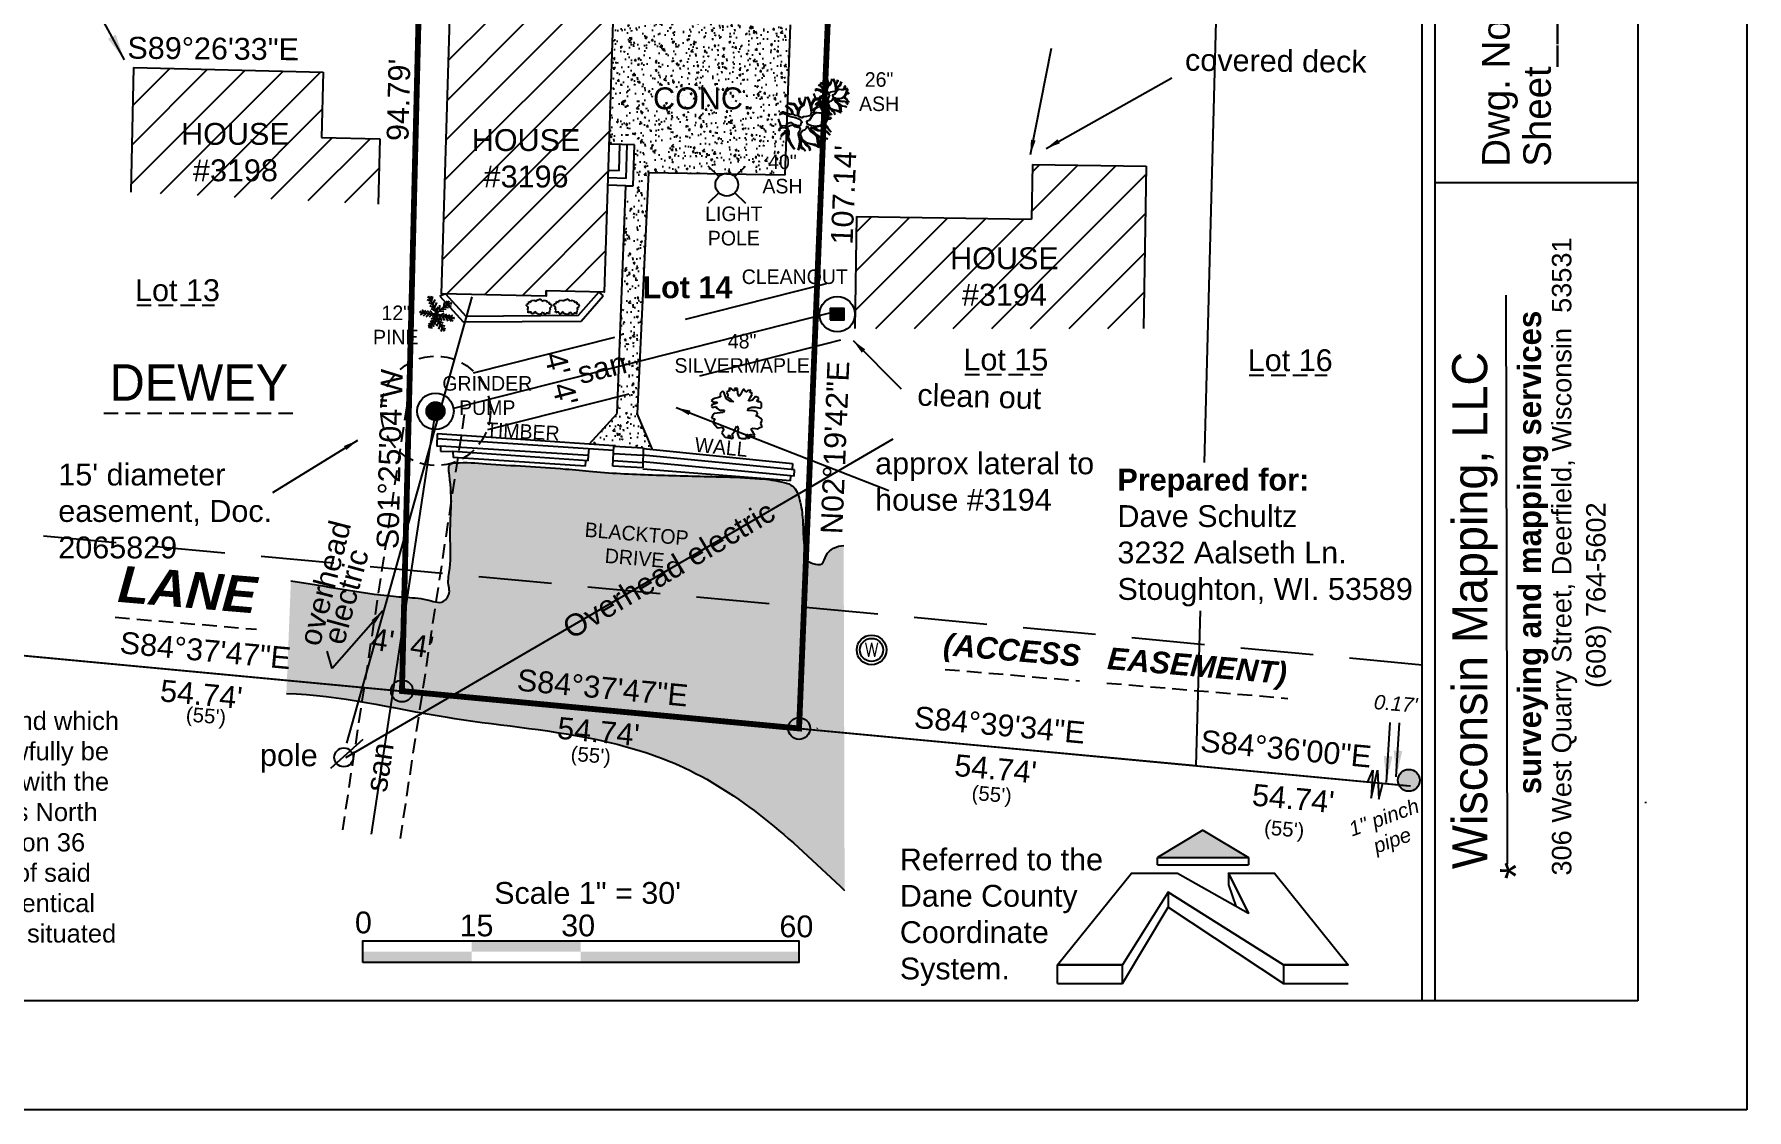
# Model space of a CAD drawing. Header units: feet. Extents: x 855931 to 856750, y 436847 to 437128.
# Drawn here: x 856515 to 856750, y 436846.6 to 436994.2 of the extents above; entities that cross this region are included whole.
import ezdxf
from ezdxf.enums import TextEntityAlignment as Align

# ---------------------------------------------------------------- set-up
doc = ezdxf.new("R2010")
doc.units = ezdxf.units.FT
doc.header["$LTSCALE"] = 40
doc.header["$MEASUREMENT"] = 0
doc.linetypes.add('DASHED', pattern=[0.75, 0.5, -0.25])
for name, color, linetype in [('blacktop', 7, 'Continuous'), ('Standard', 7, 'Continuous'), ('template', 7, 'Continuous')]:
    doc.layers.add(name, color=color, linetype=linetype)
doc.styles.add('SHR', font='SIMPLEX', dxfattribs={"height": 0.75})
doc.styles.add('Style1', font='arial.ttf', dxfattribs={"height": 3})
doc.styles.add('Style4', font='Rhythm')
doc.styles.add('Style5', font='counb___.ttf')
doc.dimstyles.get("Standard").update_dxf_attribs({"dimtxt": 0.18, "dimasz": 0.18, "dimexe": 0.18, "dimexo": 0.0625, "dimgap": 0.09, "dimtad": 0, "dimtih": 1, "dimtoh": 1, "dimdec": 4, "dimzin": 0, "dimdsep": 46, "dimtxsty": 'Standard', "dimcen": 0.09, "dimadec": 0, "dimazin": 0, "dimtfac": 1, "dimtdec": 4, "dimtofl": 0, "dimtmove": 0, "dimatfit": 3, "dimfxl": 0, "dimtolj": 1, "dimtzin": 0, "dimarcsym": 0})

# ---------------------------------------------------------------- blocks, each defined once
blk = doc.blocks.new('A$C5EA422D0')
for p, q in [((0.17, 5.34), (0, 5.21)), ((0, 5.21), (0.26, 4.97)), ((0.51, 4.75), (0.12, 4.61)), ((0.47, 5.49), (0.17, 5.34)), ((0.26, 4.97), (0.77, 4.96)), ((1, 5.61), (0.47, 5.49)), ((0.87, 4.89), (0.51, 4.75)), ((0.77, 4.96), (0.87, 4.89)), ((1.29, 5.69), (1, 5.61)), ((1.26, 6.17), (1.25, 5.92)), ((1.25, 5.92), (1.29, 5.69)), ((1.51, 6.45), (1.26, 6.17)), ((1.76, 6.41), (1.51, 6.45)), ((2.08, 5.49), (1.76, 6.41)), ((2.68, 5.07), (2.08, 5.49)), ((2.2, 6.38), (2.1, 6.28)), ((2.1, 6.28), (2.31, 5.99)), ((2.6, 6.59), (2.2, 6.38)), ((2.31, 5.99), (2.27, 5.66)), ((2.27, 5.66), (2.68, 5.38)), ((2.77, 6.84), (2.43, 6.84)), ((2.43, 6.84), (2.48, 6.66)), ((2.48, 6.66), (2.6, 6.59)), ((2.68, 5.38), (3.09, 5.02)), ((3.09, 5.02), (2.68, 5.07)), ((3.06, 6.59), (2.77, 6.84)), ((3.28, 6.51), (3.06, 6.59)), ((3.62, 6.84), (3.23, 6.84)), ((3.23, 6.84), (3.23, 6.76)), ((3.23, 6.76), (3.41, 6.69)), ((3.41, 6.69), (3.28, 6.51)), ((3.66, 6.14), (3.62, 6.84)), ((3.84, 5.73), (3.66, 6.14)), ((4.01, 6.01), (3.84, 5.73)), ((4.33, 6.67), (4.01, 6.01)), ((4.54, 6.8), (4.33, 6.67)), ((4.55, 6.66), (4.54, 6.8)), ((4.75, 6.36), (4.55, 6.66)), ((5.06, 6.59), (4.75, 6.36)), ((5.46, 6.6), (5.06, 6.59)), ((5.14, 5.11), (5.4, 5.68)), ((5.68, 5.23), (5.14, 5.11)), ((5.32, 6.25), (5.46, 6.6)), ((5.56, 6.34), (5.32, 6.25)), ((5.4, 5.68), (5.61, 6.03)), ((5.61, 6.03), (5.56, 6.34)), ((6.08, 5.76), (5.68, 5.23)), ((6.49, 5.58), (6.08, 5.76)), ((6.24, 5.2), (6.52, 5.35)), ((6.45, 5.03), (6.24, 5.2)), ((6.75, 5.04), (6.45, 5.03)), ((6.52, 5.35), (6.49, 5.58)), ((6.92, 4.89), (6.75, 5.04)), ((6.91, 4.26), (6.92, 4.89)), ((0.12, 4.61), (0.03, 4.38)), ((0.03, 4.38), (0.18, 4.26)), ((0.21, 3.12), (0.05, 2.8)), ((0.05, 2.8), (0.51, 2.68)), ((0.18, 4.26), (0.64, 4.36)), ((0.43, 3.41), (0.21, 3.12)), ((0.42, 2.49), (0.29, 2.16)), ((0.51, 2.68), (0.42, 2.49)), ((1.67, 3.57), (0.43, 3.41)), ((0.64, 4.36), (0.8, 4.17)), ((0.8, 4.17), (1.13, 3.88)), ((1.13, 3.88), (1.84, 3.86)), ((1.84, 3.86), (1.67, 3.57)), ((5.04, 3.77), (5.1, 4.09)), ((5.53, 3.81), (5.04, 3.77)), ((5.1, 4.09), (5.59, 4.29)), ((6.22, 3.71), (5.53, 3.81)), ((5.59, 4.29), (6.07, 4.29)), ((6.07, 4.29), (6.77, 4.13)), ((6.15, 3.12), (6.43, 3.33)), ((6.53, 2.95), (6.15, 3.12)), ((6.43, 3.33), (6.22, 3.71)), ((6.79, 2.78), (6.53, 2.95)), ((6.77, 4.13), (6.91, 4.26)), ((7.02, 2.49), (6.79, 2.78)), ((6.83, 2.04), (7.02, 2.49)), ((0.29, 2.16), (0.87, 1.43)), ((0.87, 1.43), (0.97, 1.45)), ((0.97, 1.45), (1.53, 1.56)), ((1.73, 1.17), (1.49, 0.77)), ((1.49, 0.77), (1.93, 0.18)), ((1.53, 1.56), (1.73, 1.17)), ((1.93, 0.18), (2.61, 0.03)), ((2.57, 0.15), (2.3, 0.42)), ((2.3, 0.42), (2.57, 0.38)), ((2.57, 0.38), (2.68, 0.1)), ((2.61, 0.03), (2.57, 0.15)), ((2.68, 0.1), (2.83, 0)), ((2.83, 0), (3.04, 0.03)), ((2.9, 0.59), (3.23, 0.94)), ((2.99, 0.34), (2.9, 0.59)), ((3.04, 0.03), (2.99, 0.34)), ((3.23, 0.94), (3.36, 1.35)), ((3.36, 1.35), (3.54, 1.66)), ((3.54, 1.66), (3.67, 1.57)), ((3.72, 1.25), (3.57, 0.83)), ((3.57, 0.83), (3.79, 0.14)), ((3.67, 1.57), (3.72, 1.25)), ((3.79, 0.14), (4.21, 0)), ((4.79, 0), (4.9, 0.55)), ((4.9, 0.55), (5.02, 0.55)), ((5.21, 0.32), (5.01, 0)), ((5.01, 0), (5.32, 0.11)), ((5.02, 0.55), (5.21, 0.32)), ((5.32, 0.11), (5.42, 0.35)), ((5.42, 0.35), (5.35, 0.59)), ((5.35, 0.59), (5.59, 0.48)), ((5.47, 1.24), (5.72, 1.39)), ((5.7, 0.93), (5.47, 1.24)), ((5.59, 0.48), (5.61, 0.35)), ((5.61, 0.35), (5.6, 0.21)), ((5.6, 0.21), (5.77, 0.1)), ((5.98, 0.38), (5.7, 0.93)), ((5.72, 1.39), (6.07, 1.35)), ((5.77, 0.1), (5.98, 0.38)), ((6.07, 1.35), (6.37, 1.31)), ((6.37, 1.31), (6.69, 1.49)), ((6.69, 1.49), (6.99, 1.6)), ((6.99, 1.6), (6.83, 2.04)), ((4.21, 0), (4.79, 0))]:
    blk.add_line(p, q)
blk = doc.blocks.new('*X15')
for p, q in [((69.5, 22.75), (70, 22.75)), ((69.502, 22.781), (69.998, 22.781)), ((69.502, 22.719), (69.998, 22.719)), ((69.508, 22.812), (69.992, 22.812)), ((69.508, 22.688), (69.992, 22.688)), ((69.518, 22.844), (69.982, 22.844)), ((69.518, 22.656), (69.982, 22.656)), ((69.533, 22.875), (69.967, 22.875)), ((69.533, 22.625), (69.967, 22.625)), ((69.555, 22.906), (69.945, 22.906)), ((69.555, 22.594), (69.945, 22.594)), ((69.585, 22.938), (69.915, 22.938)), ((69.585, 22.562), (69.915, 22.562)), ((69.629, 22.969), (69.871, 22.969)), ((69.629, 22.531), (69.871, 22.531))]:
    blk.add_line(p, q)
blk = doc.blocks.new('dh')
for radius in [0.05, 0.025]:
    blk.add_circle((0, 0), radius)
at = {"xscale": 0.1000000000000227, "yscale": 0.1000000000000227, "zscale": 0.1}
blk.add_blockref('*X15', (-6.975, -2.275), dxfattribs=at)
blk = doc.blocks.new('A$C50A14845')
at = {"linetype": 'Continuous'}
for p, q in [((0, 1.23), (0.05, 1.44)), ((0.12, 1.14), (0, 1.23)), ((0.05, 1.44), (0.35, 1.54)), ((0.23, 1.05), (0.12, 1.14)), ((0.15, 0.71), (0.22, 0.88)), ((0.29, 0.56), (0.15, 0.71)), ((0.22, 0.88), (0.23, 1.05)), ((0.22, 0.41), (0.29, 0.56)), ((0.26, 0.24), (0.22, 0.41)), ((0.5, 0.31), (0.26, 0.24)), ((0.35, 1.54), (0.35, 1.77)), ((0.35, 1.77), (0.61, 1.67)), ((0.69, 0.31), (0.5, 0.31)), ((0.61, 1.67), (0.7, 1.93)), ((0.72, 0.1), (0.69, 0.31)), ((0.7, 1.93), (1.16, 1.95)), ((0.98, 0.09), (0.72, 0.1)), ((1.14, 0.36), (0.98, 0.09)), ((1.26, 0.33), (1.14, 0.36)), ((1.16, 1.95), (1.26, 1.85)), ((1.26, 1.85), (1.47, 1.97)), ((1.32, 0.18), (1.26, 0.33)), ((1.71, 0), (1.32, 0.18)), ((1.47, 1.97), (1.78, 2.11)), ((1.71, 0), (2.09, 0.15)), ((2.08, 1.94), (1.78, 2.11)), ((2.28, 1.81), (2.08, 1.94)), ((2.09, 0.15), (2.16, 0.3)), ((2.16, 0.3), (2.29, 0.32)), ((2.39, 1.9), (2.28, 1.81)), ((2.29, 0.32), (2.43, 0.04)), ((2.84, 1.84), (2.39, 1.9)), ((2.43, 0.04), (2.68, 0.03)), ((2.68, 0.03), (2.73, 0.23)), ((2.73, 0.23), (2.93, 0.22)), ((2.92, 1.59), (2.84, 1.84)), ((3.18, 1.67), (2.92, 1.59)), ((2.93, 0.22), (3.16, 0.14)), ((3.15, 0.45), (3.3, 0.59)), ((3.2, 0.3), (3.15, 0.45)), ((3.16, 0.14), (3.2, 0.3)), ((3.17, 1.43), (3.18, 1.67)), ((3.46, 1.31), (3.17, 1.43)), ((3.24, 0.77), (3.25, 0.94)), ((3.3, 0.59), (3.24, 0.77)), ((3.25, 0.94), (3.36, 1.02)), ((3.36, 1.02), (3.49, 1.09)), ((3.49, 1.09), (3.46, 1.31))]:
    blk.add_line(p, q, dxfattribs=at)
blk = doc.blocks.new('A$C52BE2C88')
for p, q in [((1.32, 4.6), (1.14, 4.75)), ((1.3, 4.61), (1.27, 4.86)), ((1.49, 4.35), (1.64, 4.9)), ((1.61, 4.15), (1.82, 4.8)), ((0.2, 2.67), (0, 2.64)), ((0.21, 2.66), (0.06, 2.77)), ((0.55, 2.56), (0.09, 2.29)), ((0.66, 2.53), (0.35, 2.96)), ((0.9, 2.48), (0.49, 2.1)), ((1.06, 2.46), (0.7, 2.87)), ((1.36, 2.43), (0.84, 2.02)), ((1.62, 4.12), (1.01, 4.34)), ((1.48, 2.42), (1.07, 2.83)), ((1.85, 3.68), (1.24, 3.95)), ((1.78, 2.42), (1.3, 1.96)), ((2.04, 3.2), (1.42, 3.53)), ((1.82, 2.42), (1.44, 2.82)), ((2.16, 2.8), (1.56, 3.11)), ((1.83, 3.72), (2.13, 4.37)), ((2.04, 3.2), (2.35, 3.96)), ((2.17, 2.75), (2.57, 3.4)), ((2.45, 2.57), (2.37, 3.19)), ((2.7, 2.84), (3.31, 2.79)), ((2.73, 2.87), (2.79, 3.6)), ((2.81, 2.26), (3.36, 2.52)), ((2.98, 3.09), (3.62, 3.06)), ((3.17, 2.12), (3.75, 2.39)), ((3.3, 3.33), (3.39, 4)), ((3.36, 3.37), (3.96, 3.29)), ((3.66, 3.56), (3.8, 4.19)), ((3.74, 3.61), (4.32, 3.49)), ((3.85, 3.67), (4.03, 4.23)), ((4.21, 3.83), (4.42, 3.86)), ((4.22, 3.84), (4.36, 4.01)), ((1.51, 0.82), (1.16, 0.71)), ((1.73, 1.17), (1.23, 0.98)), ((1.37, 0.65), (1.23, 0.54)), ((1.36, 0.64), (1.33, 0.45)), ((1.9, 1.5), (1.44, 1.33)), ((1.52, 0.84), (1.61, 0.41)), ((2.07, 1.92), (1.6, 1.71)), ((2.17, 2.25), (1.7, 2.08)), ((1.73, 1.16), (1.89, 0.63)), ((1.89, 1.48), (2.11, 0.93)), ((2.06, 1.88), (2.3, 1.3)), ((2.44, 1.94), (2.09, 1.2)), ((2.16, 2.22), (2.46, 1.76)), ((2.63, 1.4), (2.33, 0.71)), ((2.45, 1.88), (3.07, 1.54)), ((2.83, 0.98), (2.58, 0.31)), ((2.62, 1.43), (3.21, 1.18)), ((2.65, 2.33), (2.9, 1.68)), ((2.82, 0.99), (3.45, 0.72)), ((3.08, 0.55), (2.93, 0)), ((3.04, 2.17), (3.43, 1.5)), ((3.09, 0.53), (3.54, 0.37)), ((3.26, 0.3), (3.44, 0.15)), ((3.27, 0.29), (3.3, 0.04)), ((3.54, 2.01), (3.88, 1.42)), ((3.61, 2), (4.15, 2.29)), ((3.96, 1.93), (4.32, 1.4)), ((4.06, 1.92), (4.55, 2.24)), ((4.18, 1.9), (4.55, 1.44)), ((4.58, 1.88), (4.78, 1.93)), ((4.59, 1.88), (4.78, 1.77))]:
    blk.add_line(p, q)
for centre, radius, start, end in [((-3.04, 1.47), 5.37, 8.5439, 38.2906), ((1.67, 6.81), 4.39, 248.0996, 277.8463), ((-1.85, 3.25), 4.15, 318.5391, 348.2858), ((7.58, 3.48), 5.37, 189.1509, 218.8976), ((6.1, -0.67), 4.88, 110.1895, 139.9362), ((4.7, 6.75), 4.88, 241.292, 271.0387)]:
    blk.add_arc(centre, radius, start, end)
blk = doc.blocks.new('well')
for radius in [0.00203, 0.00159]:
    blk.add_circle((0, 0), radius)
at = {"style": 'SHR'}
blk.add_text('W', height=0.00191, dxfattribs=at).set_placement((0, -0.00095), align=Align.CENTER)
blk = doc.blocks.new('cg_t10')
for points in [[(-0.0899, 0.0854), (-0.0861, 0.0783), (-0.0785, 0.0747), (-0.0695, 0.0676), (-0.0628, 0.0589), (-0.0614, 0.0441), (-0.0723, 0.0446), (-0.0818, 0.0482), (-0.0909, 0.0513), (-0.0985, 0.0538), (-0.1032, 0.0538), (-0.1137, 0.0497)], [(-0.0804, 0.0936), (-0.0671, 0.0915), (-0.0556, 0.0895), (-0.0509, 0.0885), (-0.0456, 0.0824), (-0.0428, 0.0742), (-0.0347, 0.0635), (-0.0357, 0.0472), (-0.0352, 0.0375), (-0.0466, 0.0385), (-0.0566, 0.0456), (-0.0571, 0.0558), (-0.0614, 0.0645), (-0.0714, 0.0742), (-0.0828, 0.0813), (-0.0866, 0.0875)], [(-0.028, 0.1206), (-0.0285, 0.114), (-0.0271, 0.1053), (-0.0252, 0.0971), (-0.0214, 0.0905), (-0.0161, 0.0854), (-0.019, 0.0818), (-0.0252, 0.0752), (-0.029, 0.0676), (-0.0357, 0.0727), (-0.0414, 0.0818), (-0.0485, 0.0926), (-0.0623, 0.0941), (-0.0766, 0.0961)], [(0.0077, 0.1239), (0.0153, 0.1074), (0.0186, 0.0982), (0.021, 0.0875), (0.0262, 0.066), (0.0267, 0.0513), (0.0253, 0.0441), (0.02, 0.0375), (0.0067, 0.0344), (-0.0071, 0.0329), (-0.0152, 0.0288), (-0.0276, 0.0329), (-0.0304, 0.0431), (-0.0276, 0.0589), (-0.0209, 0.0747), (-0.0076, 0.0854), (-0.0052, 0.09), (0.0015, 0.1155), (0.0029, 0.1242)], [(0, 0.1242), (-0.0004, 0.116), (-0.0028, 0.1084), (-0.0071, 0.0951), (-0.0104, 0.089), (-0.0176, 0.0951), (-0.0233, 0.1048), (-0.0252, 0.114), (-0.0252, 0.1206)], [(0.011, 0.1237), (0.0186, 0.1079), (0.0258, 0.0798), (0.0286, 0.0941), (0.0396, 0.1104), (0.04, 0.117)], [(0.0429, 0.1165), (0.0424, 0.1068), (0.0353, 0.0971), (0.0291, 0.0864), (0.0286, 0.0727), (0.031, 0.0635), (0.0405, 0.0696), (0.0576, 0.0824), (0.0657, 0.1058)], [(0.0676, 0.1033), (0.0614, 0.0854), (0.0595, 0.0788), (0.0434, 0.0676), (0.0358, 0.0528), (0.0467, 0.0533), (0.0548, 0.0533), (0.071, 0.0518), (0.0833, 0.0528), (0.0872, 0.065), (0.0891, 0.0727), (0.0957, 0.0783)], [(-0.1223, 0.015), (-0.1161, 0.0023), (-0.1128, -0.0105), (-0.109, -0.0145), (-0.1123, -0.0161), (-0.1185, -0.0222), (-0.1204, -0.0273)], [(-0.1155, 0.0457), (-0.1013, 0.0502), (-0.0856, 0.0441), (-0.0766, 0.038), (-0.0599, 0.0334), (-0.0456, 0.0303), (-0.029, 0.0232), (-0.0223, 0.0207), (-0.0142, 0.0084), (-0.0199, 0.0033), (-0.0209, -0.0069), (-0.0209, -0.0069), (-0.0357, -0.0084), (-0.0471, -0.0033), (-0.0614, 0.0059), (-0.0695, 0.0059), (-0.0818, 0.0008), (-0.0833, -0.0038), (-0.0928, -0.01), (-0.1104, -0.0084), (-0.1142, 0.0023), (-0.122, 0.0234)], [(0.1087, 0.06), (0.0971, 0.0518), (0.0843, 0.0492), (0.0657, 0.0502), (0.0514, 0.0513), (0.0353, 0.0416), (0.0186, 0.0166), (0.0062, 0.012), (0.0091, 0.0013), (0.0281, -0.0069), (0.0443, -0.01), (0.0657, -0.0074), (0.0853, 0.0028), (0.0976, 0.0222), (0.1033, 0.0416), (0.1105, 0.0566)], [(0.1205, 0.0278), (0.1143, 0.0227), (0.1038, 0.0207), (0.101, 0.0196), (0.0967, 0.0135), (0.0929, 0.0048), (0.0833, -0.0018), (0.0891, -0.0028), (0.0995, -0.01), (0.1057, -0.0207), (0.1191, -0.0349)], [(0.0971, 0.0767), (0.091, 0.0711), (0.0895, 0.0609), (0.0867, 0.0548), (0.0914, 0.0543), (0.0952, 0.0564), (0.1071, 0.0614)], [(0.1119, 0.0518), (0.1076, 0.0431), (0.1014, 0.0227), (0.11, 0.0237), (0.12, 0.0314)], [(-0.1204, -0.0314), (-0.1156, -0.0227), (-0.109, -0.0176), (-0.1042, -0.0161), (-0.0918, -0.0171), (-0.0861, -0.0222), (-0.0861, -0.0298), (-0.0894, -0.0349), (-0.1009, -0.0416), (-0.1085, -0.0472), (-0.1099, -0.0559)], [(-0.1085, -0.0594), (-0.1066, -0.0513), (-0.0999, -0.0451), (-0.0913, -0.04), (-0.0852, -0.037), (-0.0823, -0.0324), (-0.0818, -0.0385), (-0.0814, -0.0472), (-0.0823, -0.0589), (-0.0814, -0.0645), (-0.0775, -0.0727), (-0.0704, -0.0859), (-0.0628, -0.0987), (-0.0537, -0.1109)], [(-0.0327, -0.1198), (-0.0285, -0.1089), (-0.0242, -0.0834), (-0.0266, -0.064), (-0.0309, -0.0492), (-0.0299, -0.0385), (-0.0247, -0.0303), (-0.0209, -0.0237), (-0.0247, -0.0161), (-0.0333, -0.0161), (-0.0461, -0.0125), (-0.0556, -0.0054), (-0.0642, -0.0064), (-0.0761, -0.0105), (-0.0818, -0.0171), (-0.0756, -0.0339), (-0.0747, -0.0472), (-0.0775, -0.0604), (-0.0656, -0.0895), (-0.0482, -0.1145)], [(0.0677, -0.1041), (0.0605, -0.0972), (0.0567, -0.0798), (0.0548, -0.062), (0.0419, -0.0457), (0.0253, -0.0334), (0.0129, -0.013), (0.0062, -0.0115), (0.0043, -0.0202), (0.0005, -0.0247), (-0.0028, -0.0283), (-0.0123, -0.0314), (-0.0233, -0.0462), (-0.0166, -0.063), (-0.008, -0.0757), (0.0048, -0.0839), (0.0229, -0.0885), (0.0443, -0.0926), (0.0538, -0.0992), (0.0651, -0.1058)], [(0.001, -0.1242), (-0.0014, -0.1186), (-0.008, -0.112), (-0.0147, -0.1074), (-0.019, -0.0916), (-0.018, -0.0768), (-0.0214, -0.063), (-0.0119, -0.0793), (-0.0028, -0.0864), (0.0048, -0.0961), (0.0167, -0.1074), (0.0219, -0.1221)], [(0.1129, -0.0507), (0.1048, -0.0436), (0.0986, -0.036), (0.0853, -0.0319), (0.0738, -0.0324), (0.0576, -0.0314), (0.0448, -0.0253), (0.0362, -0.0186), (0.03, -0.0181), (0.0253, -0.0171), (0.0296, -0.0273), (0.04, -0.0354), (0.0519, -0.0472), (0.061, -0.0543), (0.0743, -0.0604), (0.0929, -0.0625), (0.1038, -0.0681)], [(0.1181, -0.0365), (0.111, -0.0293), (0.1019, -0.0196), (0.0971, -0.0125), (0.09, -0.0079), (0.0805, -0.0059), (0.0686, -0.01), (0.0543, -0.013), (0.041, -0.0125), (0.0529, -0.0232), (0.0662, -0.0288), (0.0829, -0.0278), (0.0995, -0.0324), (0.1143, -0.0487)], [(0.1024, -0.0696), (0.0891, -0.0645), (0.0748, -0.063), (0.0619, -0.0599), (0.0567, -0.0564), (0.061, -0.066), (0.0624, -0.0752), (0.0619, -0.088), (0.0634, -0.0936), (0.0691, -0.1023)], [(-0.0299, -0.1196), (-0.0271, -0.1125), (-0.0233, -0.0992), (-0.0185, -0.1099), (-0.0099, -0.1135), (-0.0023, -0.1216), (-0.0023, -0.1237)], [(0.0248, -0.1211), (0.0205, -0.1079), (0.0196, -0.1043), (0.0129, -0.0992), (0.0029, -0.0905), (0.0024, -0.087), (0.011, -0.088), (0.0343, -0.0936), (0.0467, -0.0987), (0.0614, -0.1079)]]:
    blk.add_lwpolyline(points)

msp = doc.modelspace()

# ---------------------------------------------------------------- hatches: boundary and pattern name
h = msp.add_hatch()
h.set_pattern_fill('ANSI31', color=251, scale=30, style=0)
h.paths.add_polyline_path([(856594.44, 436995.83), (856572.05, 436996.35), (856570.92, 436958.56), (856585.26, 436958.26), (856585.28, 436958.98), (856593.25, 436958.81)])
h.paths.add_polyline_path([(856574.6, 436981.91), (856590.45, 436981.91), (856590.45, 436972.25), (856574.6, 436972.25)], flags=24)
h = msp.add_hatch()
h.set_pattern_fill('AR-CONC', color=256, scale=0.4, style=0)
h.set_pattern_definition([(50, (0, 0), (2.8690407304, -0.25100854), [0.3, -3.3]), (355, (0, 0), (-0.555005334, 3.008768535), [0.24, -2.64]), (100.4514, (0.239, -0.021), (2.314037527, 2.757758168), [0.25496076, -2.804568448]), (46.1842, (0, 0.8), (4.268964195, -0.662076057), [0.45, -4.95]), (96.6356, (0.3557, 0.745), (3.738650822, 3.896471484), [0.382441152, -4.206852]), (351.1842, (0, 0.8), (3.73864778, 3.896474404), [0.36, -3.96]), (21, (0.4, 0.6), (2.3876282085, -1.6104755627), [0.3, -3.3]), (326, (0.4, 0.6), (0.973261328, 2.90060018), [0.24, -2.64]), (71.4514, (0.599, 0.4658), (3.360890514, 1.290121987), [0.25496076, -2.804568448]), (37.5, (0, 0), (0.0486394213, 1.3315754153), [0, -2.608, 0, -2.68, 0, -2.65]), (7.5, (0, 0), (1.0522781498, 1.5776468475), [0, -1.528, 0, -2.548, 0, -1.01]), (327.5, (-0.892, 0), (2.1352897447, -0.0902194869), [0, -1, 0, -3.12, 0, -4.14]), (317.5, (-1.292, 0), (2.3327446774, 0.4004199293), [0, -1.3, 0, -2.072, 0, -2.94])])
h.paths.add_polyline_path([(856618.07, 436974.89), (856618.81, 436995.47), (856594.44, 436995.83), (856593.9, 436979.12), (856597.39, 436979.01), (856597.2, 436973.36), (856596.2, 436973.4), (856595.03, 436942.15), (856591.19, 436937.93), (856594.57, 436937.7), (856594.57, 436937.67), (856598.6, 436937.42), (856598.6, 436937.33), (856599.88, 436937.2), (856597.76, 436942.12), (856599.3, 436975.23)])
h.paths.add_polyline_path([(856599.47, 436987.64), (856613.9, 436987.64), (856613.9, 436983.03), (856599.47, 436983.03)], flags=24)
h = msp.add_hatch()
h.set_pattern_fill('ANSI31', color=251, scale=30, style=0)
h.paths.add_polyline_path([(856562.23, 436970.88), (856562.44, 436979.82), (856554.44, 436980.01), (856554.65, 436989), (856528.66, 436989.61), (856528.26, 436972.52)])
h.paths.add_polyline_path([(856534.71, 436982.76), (856550.55, 436982.76), (856550.55, 436973.11), (856534.71, 436973.11)], flags=24)
h = msp.add_hatch()
h.set_pattern_fill('ANSI31', color=251, scale=30, style=0)
h.paths.add_polyline_path([(856667.61, 436976.06), (856652.01, 436976.31), (856651.89, 436968.8), (856627.86, 436969.19), (856627.61, 436953.78), (856667.24, 436953.82)])
h.paths.add_polyline_path([(856640.24, 436965.69), (856656.08, 436965.69), (856656.08, 436956.03), (856640.24, 436956.03)], flags=24)
msp.add_hatch(color=256).paths.add_polyline_path([(856624.23, 436956.55), (856624.23, 436954.99), (856626.19, 436954.99), (856626.19, 436956.55)])
h = msp.add_hatch(color=256)
edge = h.paths.add_edge_path()
edge.add_arc((856703.65, 436891.8), 1.5, 0, 360)
at = {"layer": 'blacktop'}
h = msp.add_hatch(color=252, dxfattribs=at)
edge = h.paths.add_edge_path()
edge.add_line((856626.17, 436898.46), (856626.1, 436924.03))
edge.add_spline(control_points=[(856626.1, 436924.03), (856625.18, 436923.99), (856623.69, 436923.34), (856623.32, 436921.21), (856621.74, 436921.54), (856620.53, 436922.14), (856620.72, 436923.53), (856620.54, 436925.16), (856620.52, 436927.61), (856620.22, 436930.02), (856619.47, 436932.18), (856617.23, 436932.94), (856613.91, 436933.29), (856608.03, 436933.51), (856600.4, 436933.65), (856593.31, 436933.97), (856585.57, 436934.8), (856579.08, 436935.04), (856574.13, 436935.47), (856571.74, 436935.28), (856572.54, 436930.64), (856571.9, 436926.78), (856572.3, 436921.59), (856571.68, 436919.07), (856572.16, 436917.5), (856571.1, 436915.75), (856569.07, 436916.66), (856566.87, 436916.88), (856560.53, 436917.28), (856554.94, 436918.51), (856550.24, 436919.18)], knot_values=[0, 0, 0, 0, 2.773689, 4.048208, 5.296661, 6.801052, 7.453946, 9.235558, 11.849831, 14.670272, 16.74108, 18.029938, 21.429772, 26.874917, 35.607438, 44.365922, 48.123959, 59.026996, 63.304213, 63.909793, 65.463246, 73.892353, 78.236333, 80.557984, 81.456182, 83.054547, 85.323552, 86.944378, 89.922998, 104.168134, 104.168134, 104.168134, 104.168134], degree=3, periodic=0)
edge.add_line((856550.24, 436919.18), (856549.7, 436905.61))
edge.add_line((856549.7, 436905.61), (856626.17, 436898.46))
edge = h.paths.add_edge_path()
edge.add_line((856549.7, 436905.61), (856549.62, 436903.72))
edge.add_spline(control_points=[(856549.62, 436903.72), (856556.96, 436903.55), (856570.88, 436899.9), (856589.4, 436898.57), (856609.3, 436892.7), (856619.57, 436883.05), (856626.23, 436876.66)], knot_values=[0, 0, 0, 0, 22.017508, 42.656151, 55.693658, 83.408899, 83.408899, 83.408899, 83.408899], degree=3, periodic=0)
edge.add_line((856626.23, 436876.66), (856626.17, 436898.46))
edge.add_line((856626.17, 436898.46), (856549.7, 436905.61))
h.paths.add_polyline_path([(856589.68, 436927.81), (856605.96, 436926.44), (856605.42, 436920.13), (856589.15, 436921.5)], flags=24)

# ---------------------------------------------------------------- linework, layer by layer
for p, q in [((856675.6, 436935.42), (856677.88, 437019.9)), ((856570.92, 436958.56), (856572.05, 436996.35)), ((856594.44, 436995.83), (856593.25, 436958.81)), ((856528.66, 436989.61), (856528.26, 436972.52)), ((856528.66, 436989.61), (856554.65, 436989)), ((856554.65, 436989), (856554.44, 436980.01)), ((856554.44, 436980.01), (856562.44, 436979.82)), ((856562.44, 436979.82), (856562.23, 436970.88)), ((856597.39, 436979.01), (856593.9, 436979.12)), ((856595.27, 436975.43), (856595.39, 436979.07)), ((856596.24, 436974.39), (856596.39, 436979.04)), ((856597.2, 436973.36), (856597.39, 436979.01)), ((856652.01, 436976.31), (856651.89, 436968.8)), ((856652.01, 436976.31), (856667.61, 436976.06)), ((856667.61, 436976.06), (856667.24, 436953.82)), ((856596.24, 436974.39), (856593.75, 436974.47)), ((856595.27, 436975.43), (856593.79, 436975.47)), ((856596.2, 436973.4), (856593.72, 436973.47)), ((856596.2, 436973.4), (856597.2, 436973.36)), ((856627.86, 436969.19), (856627.61, 436953.78)), ((856627.86, 436969.19), (856651.89, 436968.8)), ((856571.46, 436958.56), (856570.69, 436958.22)), ((856570.69, 436958.22), (856573.89, 436954.71)), ((856585.26, 436958.26), (856570.92, 436958.56)), ((856571.46, 436958.56), (856574.24, 436955.51)), ((856585.26, 436958.26), (856585.28, 436958.98)), ((856593.25, 436958.81), (856585.28, 436958.98)), ((856589.71, 436955.61), (856592.51, 436958.8)), ((856590.07, 436954.81), (856593.11, 436958.28)), ((856592.51, 436958.8), (856593.11, 436958.28)), ((856573.89, 436954.71), (856590.07, 436954.81)), ((856574.24, 436955.51), (856589.71, 436955.61)), ((856570.33, 436939.34), (856570.29, 436937.67)), ((856594.53, 436937.04), (856570.31, 436938.68)), ((856594.57, 436937.7), (856570.33, 436939.34)), ((856570.29, 436937.67), (856570.76, 436937.7)), ((856570.76, 436937.7), (856570.79, 436936.96)), ((856570.76, 436937.7), (856591.06, 436936.4)), ((856570.79, 436936.96), (856572.48, 436936.92)), ((856572.48, 436936.92), (856572.51, 436936.09)), ((856591.02, 436935.64), (856572.48, 436936.92)), ((856590.66, 436934.91), (856572.51, 436936.09)), ((856591.02, 436935.64), (856591.06, 436936.4)), ((856591.06, 436936.4), (856591.17, 436937.27)), ((856594.42, 436934.93), (856594.57, 436937.67)), ((856594.51, 436936.67), (856598.54, 436936.42)), ((856594.57, 436937.67), (856598.6, 436937.42)), ((856598.6, 436937.42), (856598.53, 436934.67)), ((856619.36, 436934.39), (856598.54, 436936.42)), ((856598.6, 436937.33), (856619.09, 436935.27)), ((856590.66, 436934.91), (856590.71, 436935.66)), ((856598.53, 436934.67), (856594.42, 436934.93)), ((856594.44, 436935.68), (856598.48, 436935.42)), ((856618.81, 436932.9), (856598.53, 436934.48)), ((856619.29, 436933.56), (856598.56, 436935.51)), ((856618.81, 436932.9), (856618.87, 436933.6)), ((856619.09, 436935.27), (856619.02, 436934.43)), ((856619.29, 436933.56), (856619.35, 436934.39)), ((856565.8, 436916.95), (856565.8, 436916.95)), ((856674.48, 436893.83), (856675.05, 436915.07)), ((856456.26, 436914.31), (856703.89, 436891.03)), ((856510.98, 436909.17), (856703.69, 436891.05)), ((856510.98, 436909.17), (856565.48, 436904.05)), ((856619.98, 436898.92), (856674.48, 436893.83)), ((856622.48, 436898.9), (856622.49, 436899.02)), ((856698.03, 436891.59), (856698.72, 436893.2)), ((856698.72, 436893.2), (856698.47, 436889.37)), ((856698.47, 436889.37), (856699.35, 436893.18)), ((856699.35, 436893.18), (856699.52, 436889.22)), ((856699.52, 436889.22), (856700.11, 436891.42)), ((856736.14, 436888.85), (856736.13, 436888.68))]:
    msp.add_line(p, q)
at = {"color": 252}
for p, q in [((856618.07, 436974.89), (856618.81, 436995.47)), ((856599.3, 436975.23), (856597.76, 436942.12)), ((856599.3, 436975.23), (856618.07, 436974.89)), ((856595.03, 436942.15), (856596.2, 436973.4)), ((856591.18, 436937.93), (856595.03, 436942.15)), ((856599.87, 436937.22), (856597.76, 436942.12))]:
    msp.add_line(p, q, dxfattribs=at)
at = {"linetype": 'Continuous'}
for p, q in [((856608.95, 436974.65), (856607.5, 436976.1)), ((856611.16, 436974.65), (856612.61, 436976.1)), ((856608.95, 436972.44), (856607.5, 436970.99)), ((856611.16, 436972.44), (856612.61, 436970.99)), ((856582.56, 436956.95), (856582.61, 436957.16)), ((856582.61, 436957.16), (856582.91, 436957.26)), ((856582.91, 436957.5), (856583.17, 436957.4)), ((856582.91, 436957.26), (856582.91, 436957.5)), ((856583.17, 436957.4), (856583.26, 436957.65)), ((856583.26, 436957.65), (856583.72, 436957.67)), ((856583.72, 436957.67), (856583.82, 436957.57)), ((856583.82, 436957.57), (856584.03, 436957.69)), ((856584.03, 436957.69), (856584.34, 436957.84)), ((856584.64, 436957.67), (856584.34, 436957.84)), ((856584.84, 436957.53), (856584.64, 436957.67)), ((856584.95, 436957.63), (856584.84, 436957.53)), ((856585.4, 436957.57), (856584.95, 436957.63)), ((856585.48, 436957.31), (856585.4, 436957.57)), ((856585.74, 436957.39), (856585.48, 436957.31)), ((856585.73, 436957.15), (856585.74, 436957.39)), ((856586.02, 436957.04), (856585.73, 436957.15)), ((856582.68, 436956.87), (856582.56, 436956.95)), ((856582.79, 436956.77), (856582.68, 436956.87)), ((856582.71, 436956.43), (856582.78, 436956.61)), ((856582.85, 436956.28), (856582.71, 436956.43)), ((856582.78, 436956.61), (856582.79, 436956.77)), ((856582.78, 436956.14), (856582.85, 436956.28)), ((856582.82, 436955.97), (856582.78, 436956.14)), ((856583.06, 436956.04), (856582.82, 436955.97)), ((856583.25, 436956.03), (856583.06, 436956.04)), ((856583.28, 436955.82), (856583.25, 436956.03)), ((856583.54, 436955.81), (856583.28, 436955.82)), ((856583.7, 436956.08), (856583.54, 436955.81)), ((856583.82, 436956.06), (856583.7, 436956.08)), ((856583.88, 436955.9), (856583.82, 436956.06)), ((856584.27, 436955.72), (856583.88, 436955.9)), ((856584.27, 436955.72), (856584.65, 436955.87)), ((856584.65, 436955.87), (856584.72, 436956.02)), ((856584.72, 436956.02), (856584.85, 436956.04)), ((856584.85, 436956.04), (856584.99, 436955.76)), ((856584.99, 436955.76), (856585.24, 436955.75)), ((856585.24, 436955.75), (856585.29, 436955.95)), ((856585.29, 436955.95), (856585.49, 436955.95)), ((856585.49, 436955.95), (856585.72, 436955.86)), ((856585.71, 436956.17), (856585.86, 436956.32)), ((856585.76, 436956.02), (856585.71, 436956.17)), ((856585.72, 436955.86), (856585.76, 436956.02)), ((856585.8, 436956.49), (856585.81, 436956.66)), ((856585.86, 436956.32), (856585.8, 436956.49)), ((856585.81, 436956.66), (856585.92, 436956.75)), ((856585.92, 436956.75), (856586.05, 436956.82)), ((856586.05, 436956.82), (856586.02, 436957.04))]:
    msp.add_line(p, q, dxfattribs=at)
at = {"linetype": 'DASHED', "ltscale": 0.1}
for p, q in [((856529.08, 436956.99), (856539.77, 436956.99)), ((856642.74, 436947.48), (856653.45, 436947.48)), ((856681.76, 436947.38), (856692.47, 436947.38)), ((856524.55, 436942.18), (856550.5, 436942.18)), ((856526.12, 436914.17), (856545.54, 436912.53)), ((856640.02, 436907.02), (856658.47, 436905.46)), ((856662.23, 436905.15), (856687.05, 436903.05))]:
    msp.add_line(p, q, dxfattribs=at)
at = {"linetype": 'DASHED', "ltscale": 0.5}
msp.add_line((856705.48, 436907.62), (856413.55, 436934.91), dxfattribs=at)
at = {"const_width": 0.8}
msp.add_lwpolyline([(856568.28, 437017.41), (856567.82, 436998.81), (856565.48, 436904.05), (856619.98, 436898.92), (856624.33, 437005.97), (856624.68, 437014.49)], dxfattribs=at)
for points in [[(856572.05, 436996.35), (856594.44, 436995.83), (856593.25, 436958.81), (856585.28, 436958.98), (856585.26, 436958.26), (856570.92, 436958.56)], [(856624.23, 436954.99), (856626.19, 436954.99), (856626.19, 436956.55), (856624.23, 436956.55)]]:
    msp.add_lwpolyline(points, close=True)
at = {"linetype": 'Continuous'}
msp.add_circle((856610.06, 436973.54), 1.56, dxfattribs=at)
for centre, radius in [((856625.22, 436955.76), 2.43), ((856565.48, 436904.05), 1.5), ((856619.98, 436898.92), 1.5), ((856703.65, 436891.8), 1.5)]:
    msp.add_circle(centre, radius)
for points, start_tangent, end_tangent in [([(856550.24, 436919.18), (856564.33, 436917.06), (856567.29, 436916.83), (856568.9, 436916.59), (856571.15, 436916.35), (856571.99, 436917.72), (856571.87, 436918.61), (856572.05, 436920.92), (856572.11, 436925.27), (856571.99, 436933.69), (856572.17, 436935.24), (856572.76, 436935.36), (856577.04, 436935.24), (856587.92, 436934.52), (856591.66, 436934.17), (856600.41, 436933.69), (856609.13, 436933.45), (856614.57, 436933.19), (856617.93, 436932.67), (856619.11, 436932.15), (856620.06, 436930.31), (856620.48, 436927.52), (856620.6, 436924.91), (856620.66, 436923.13), (856620.66, 436922.47), (856621.86, 436921.57), (856623.11, 436921.52), (856623.7, 436922.64), (856626.1, 436924.03)], (0.99007, -0.140578), (0.999044, 0.043709)), ([(856549.62, 436903.72), (856571.4, 436900.49), (856591.82, 436897.48), (856604.24, 436893.52), (856626.23, 436876.66)], (0.999749, -0.022401), (0.721818, -0.692083))]:
    msp.add_spline(points, degree=3, dxfattribs=dict(start_tangent=start_tangent, end_tangent=end_tangent))
at = {"layer": 'Standard', "linetype": 'DASHED'}
for p, q in [((856623.72, 436959.94, 854), (856571.57, 436946.72)), ((856625.68, 436952.19, 854), (856573.53, 436938.96))]:
    msp.add_line(p, q, dxfattribs=at)
at = {"layer": 'Standard'}
for p, q in [((856557.93, 436896.88), (856575.12, 436958.16)), ((856624.7, 436956.06, 854), (856572.55, 436942.84)), ((856570.08, 436942.61), (856561.27, 436884.42)), ((856557.78, 436894.91), (856632.88, 436938.64)), ((856555.72, 436893.48), (856560.14, 436897.47))]:
    msp.add_line(p, q, dxfattribs=at)
at = {"layer": 'Standard', "linetype": 'DASHED', "ltscale": 0.1}
for p, q in [((856566.13, 436943.21), (856557.31, 436885.02)), ((856574.04, 436942.01), (856565.22, 436883.82))]:
    msp.add_line(p, q, dxfattribs=at)
msp.add_circle((856570.13, 436942.5), 7.5, dxfattribs=at)
at = {"layer": 'Standard'}
msp.add_circle((856557.5, 436894.95), 1.3, dxfattribs=at)
at = {"layer": 'template', "color": 7}
for p, q in [((856705.48, 436861.49), (856705.48, 437085.93)), ((856707.29, 436861.56), (856707.29, 437085.99)), ((856707.29, 436973.86), (856735.07, 436973.86)), ((856675.4, 436884.95), (856669.16, 436881.22)), ((856675.4, 436884.95), (856681.64, 436881.22)), ((856669.16, 436880.22), (856669.16, 436881.22)), ((856669.16, 436881.22), (856681.64, 436881.22)), ((856669.16, 436880.22), (856681.64, 436880.22)), ((856681.64, 436881.22), (856681.64, 436880.22)), ((856655.46, 436866.5), (856665.58, 436879.08)), ((856665.58, 436879.08), (856671.9, 436879.08)), ((856671.9, 436879.08), (856681.64, 436873.56)), ((856678.91, 436879.08), (856681.64, 436873.56)), ((856678.91, 436879.08), (856678.91, 436877.44)), ((856678.91, 436879.08), (856685.23, 436879.08)), ((856678.91, 436877.44), (856679.94, 436874.52)), ((856685.23, 436879.08), (856695.35, 436866.5)), ((856670.63, 436876.46), (856686.45, 436866.5)), ((856670.63, 436876.46), (856670.63, 436874.4)), ((856664.36, 436863.92), (856670.63, 436874.4)), ((856670.63, 436874.4), (856686.45, 436863.92)), ((856655.46, 436863.92), (856655.46, 436866.5)), ((856655.46, 436866.5), (856664.36, 436866.5)), ((856664.36, 436863.92), (856664.36, 436866.5)), ((856686.45, 436866.5), (856695.35, 436866.5)), ((856686.45, 436866.5), (856686.45, 436863.92)), ((856655.46, 436863.92), (856664.36, 436863.92)), ((856686.45, 436863.92), (856695.35, 436863.92))]:
    msp.add_line(p, q, dxfattribs=at)
for points in [[(856750.03, 436846.59), (856331.08, 436846.59), (856331.08, 437100.96), (856750.03, 437100.96), (856750.03, 436846.59)], [(856735.07, 436861.56), (856378.04, 436861.56), (856378.04, 437085.99), (856735.07, 437085.99), (856735.07, 436861.56)], [(856686.45, 436866.5), (856670.63, 436876.46), (856664.36, 436866.5), (856655.46, 436866.5), (856665.58, 436879.08), (856671.9, 436879.08), (856681.64, 436873.56), (856678.91, 436879.08), (856685.23, 436879.08), (856695.35, 436866.5), (856686.45, 436866.5), (856686.45, 436866.5)], [(856560.1, 436866.78), (856560.1, 436869.77), (856619.95, 436869.77), (856619.95, 436866.78), (856560.1, 436866.78)]]:
    msp.add_lwpolyline(points, close=True, dxfattribs=at)
msp.add_lwpolyline([(856716.97, 436958.39), (856717.17, 436880.32)], dxfattribs=at)
for points in [[(856716.97, 436958.39), (856716.67, 436957.05), (856717.27, 436957.05), (856716.97, 436958.39)], [(856681.64, 436881.22), (856669.16, 436881.22), (856681.64, 436881.22), (856675.4, 436884.95)], [(856560.1, 436866.78), (856560.1, 436868.27), (856575.07, 436866.78), (856575.07, 436868.27)], [(856575.07, 436868.27), (856575.07, 436869.77), (856590.03, 436868.27), (856590.03, 436869.77)], [(856590.03, 436866.78), (856590.03, 436868.27), (856619.95, 436866.78), (856619.95, 436868.27)]]:
    msp.add_solid(points, dxfattribs=at)

# ---------------------------------------------------------------- block references
for name, p, xscale, yscale, zscale in [('cg_t10', (856624.45, 436985.57), 20, 20, 40), ('cg_t10', (856620.82, 436981.86, 0.19), 30, 30, 40), ('dh', (856570.08, 436942.45), 50, 50, 50)]:
    msp.add_blockref(name, p, dxfattribs=dict(xscale=xscale, yscale=yscale, zscale=zscale))
for name, p in [('A$C52BE2C88', (856567.91, 436953.39)), ('A$C50A14845', (856586.34, 436955.73)), ('A$C5EA422D0', (856607.91, 436938.72))]:
    msp.add_blockref(name, p)
at = {"xscale": 1000, "yscale": 1000, "zscale": 1000, "rotation": 359.9999996971991}
msp.add_blockref('well', (856629.93, 436909.69), dxfattribs=at)

# ---------------------------------------------------------------- texts
at = {"style": 'Style1'}
for s, insert, char_height, attachment_point, rotation in [('S89°26\'33"E', (856539.56, 436990.68), 3, 8, 359.4426), ("94.79'", (856563.51, 436985.21), 3, 2, 88.5822), ("107.14'", (856624.6, 436972.2), 3, 2, 87.6716), ('S01°25\'04"W', (856565.34, 436935.85), 3, 8, 88.5822), ('N02°19\'42"E', (856626.44, 436937.41), 3, 8, 87.6716), ('{\\fArial|b1|i1|c0|p34;LANE}', (856535.85, 436915.5), 5, 8, 355.1701), ('S84°37\'47"E', (856538.37, 436908.1), 3, 8, 354.6297), ('{\\fArial|b1|i1|c0|p34;(ACCESS}', (856649, 436907.29), 3, 8, 355.1701), ('{\\fArial|b1|i1|c0|p34;EASEMENT)}', (856674.42, 436905.14), 3, 8, 355.1701), ("54.74'", (856538.09, 436905.11), 3, 2, 354.6297), ('S84°37\'47"E', (856592.87, 436902.98), 3, 8, 354.6297), ("{\\fArial|b0|i1|c0|p34;0.17'}", (856701.94, 436903.33), 2, 2, 355.1701), ("(55')", (856538.68, 436901.66), 2, 2, 355.1701), ('S84°39\'34"E', (856647.37, 436897.87), 3, 8, 354.6594), ("54.74'", (856592.59, 436899.99), 3, 2, 354.6297), ('S84°36\'00"E', (856686.66, 436894.6), 3, 8, 354.5999), ("(55')", (856591.49, 436896.26), 2, 2, 355.1701), ("54.74'", (856647.09, 436894.88), 3, 2, 354.6594), ("54.74'", (856687.94, 436890.81), 3, 2, 354.5999), ("(55')", (856646.51, 436890.89), 2, 2, 355.1701), ('{\\fArial|b0|i1|c0|p34;1" pinch\\Ppipe}', (856699.89, 436887.66), 2, 2, 20), ("(55')", (856686.65, 436886.13), 2, 2, 355.1701)]:
    msp.add_mtext(s, dxfattribs=dict(at, insert=insert, char_height=char_height, attachment_point=attachment_point, rotation=rotation))
at = {"color": 250, "char_height": 2, "attachment_point": 8}
for s, insert in [('{\\C7;26"\\PASH}', (856630.96, 436983.61)), ('{\\C7;40"\\PASH}', (856617.7, 436972.31)), ('{\\C7;LIGHT\\PPOLE}', (856611.03, 436965.18)), ('{\\C7;CLEANOUT}', (856619.39, 436959.88)), ('{\\C7;12"\\PPINE}', (856564.64, 436951.62)), ('{\\C7;48"\\PSILVERMAPLE}', (856612.17, 436947.7)), ('{\\C7;GRINDER\\PPUMP}', (856577.19, 436941.91))]:
    msp.add_mtext(s, dxfattribs=dict(at, insert=insert))
at = {"char_height": 3, "style": 'Style1'}
for s, insert, attachment_point in [('CONC.', (856606.69, 436986.89), 2), ('HOUSE\\P#3198', (856542.63, 436982.01), 2), ('HOUSE\\P#3196', (856582.52, 436981.16), 2), ('HOUSE\\P#3194', (856648.16, 436964.94), 2), ('Lot 13', (856534.68, 436960.56), 2), ('{\\fArial|b1|i0|c0|p34;Lot 14}', (856604.66, 436960.96), 2), ('Lot 15', (856648.36, 436951.05), 2), ('Lot 16', (856687.38, 436950.95), 2), ('{\\fArial|b1|i0|c0|p34;Prepared for: }\\PDave Schultz\\P3232 Aalseth Ln.\\PStoughton, WI. 53589', (856663.67, 436934.56), 1)]:
    msp.add_mtext(s, dxfattribs=dict(at, insert=insert, attachment_point=attachment_point))
at = {"insert": (856537.62, 436948.9), "char_height": 5, "attachment_point": 2}
msp.add_mtext('DEWEY', dxfattribs=at)
at = {"color": 250, "char_height": 2, "attachment_point": 8}
for s, insert, rotation in [('{\\C7;TIMBER}', (856582.02, 436938.68), 356.9075), ('{\\C7;WALL}', (856609.2, 436936.54), 354.1825), ('BLACKTOP \\PDRIVE', (856597.33, 436921.31), 355.1701)]:
    msp.add_mtext(s, dxfattribs=dict(at, insert=insert, rotation=rotation))
at = {"layer": 'Standard', "style": 'Style1'}
for s, rotation, p in [('covered deck', 359.3542, (856672.93, 436989.18)), ("4' 4'", 284.23, (856584.99, 436950.12, 219.81)), ('san', 13.8762, (856590.01, 436946.16, 230.54)), ('clean out', 358.3455, (856636.17, 436943.22)), ('Overhead electric', 30.5507, (856588.71, 436911.07)), ('overhead', 75.539, (856554.18, 436910.04)), ('electric', 74.8298, (856557.5, 436910.22)), ("4'  4'", 351.3855, (856561.06, 436909.78)), ('pole', 359.5851, (856545.99, 436893.78)), ('san', 81.3855, (856563.36, 436890.05))]:
    msp.add_text(s, height=3, rotation=rotation, dxfattribs=at).set_placement(p)
at = {"layer": 'Standard', "color": 7, "style": 'Style1'}
msp.add_text('*', height=4.36, rotation=90, dxfattribs=at).set_placement((856720.55, 436878.22))
at = {"layer": 'Standard', "char_height": 3, "attachment_point": 1, "style": 'Style1'}
for s, insert, width in [('approx lateral to\\Phouse #3194', (856630.42, 436936.8), 40.4167), ("15' diameter\\Peasement, Doc. 2065829", (856518.32, 436935.26), 36.735)]:
    msp.add_mtext(s, dxfattribs=dict(at, insert=insert, width=width))
at = {"layer": 'Standard', "color": 7, "linetype": 'Continuous', "lineweight": 0, "attachment_point": 1, "style": 'Style1'}
for s, insert, char_height, width in [('Document # 2308778\\PLot Fourteen (14), Camp Dewy, reserving therefrom 1 rod off the South end thereof and which said rod so reserved is to be used for all purposes for which a public highway may lawfully be used, and at all times kept open and free from obstruction. There is also granted herewith the right to use in common with others the right of way which is 1 rod wide and which runs North from the highway and along the West line of the East 1/2 of the Northeast 1/4 of Section 36 and along the West line of Lot 2, of Section 25 of the Town of Dunn to the South line of said Camp Dewey. It being intended and understood that the lot hereby conveyed is the identical lot through which a ravine runs Northerly and Southerly through the West part thereof situated in the County of Dane in the State of Wisconsin.', (856381.46, 436905.38), 2.5, 144.9708), ('Referred to the Dane County Coordinate System.', (856633.81, 436882.44), 2.9925, 34.2164)]:
    msp.add_mtext(s, dxfattribs=dict(at, insert=insert, char_height=char_height, width=width))
at = {"layer": 'template', "color": 7}
for s, height, style, p in [('Dwg. No.______________Date____________', 3.7777, 'Style1', (856717.49, 436976)), ('Sheet_________of_________', 3.7777, 'Style1', (856723.15, 436976)), ('306 West Quarry Street, Deerfield, Wisconsin  53531', 2.6666, 'Style1', (856725.96, 436878.73)), ('surveying and mapping services', 3.1999, 'Style5', (856721.81, 436889.89)), ('Wisconsin Mapping, LLC', 4.7999, 'Style4', (856714.41, 436879.61)), ('(608) 764-5602', 2.6666, 'Style1', (856730.66, 436904.47))]:
    msp.add_text(s, height=height, rotation=90, dxfattribs=dict(at, style=style)).set_placement(p)
at = {"layer": 'template', "color": 7, "style": 'Style1'}
for s, height, p in [('Scale 1" = 30\'', 2.9925, (856578.14, 436874.85)), ('0', 2.99, (856559.03, 436870.8)), ('15', 2.993, (856573.39, 436870.39)), ('30', 2.993, (856587.34, 436870.39)), ('60', 2.993, (856617.29, 436870.26))]:
    msp.add_text(s, height=height, dxfattribs=at).set_placement(p)

# ---------------------------------------------------------------- leaders
for points, override in [([(856527.39, 436990.68), (856517.85, 437008.26)], {"dimscale": 40, "dimasz": 0.09, "dimpost": "'"}), ([(856700.58, 436891.52, 843.5), (856701.1, 436899.74, 843.5)], {"dimscale": 40, "dimasz": 0.09, "dimgap": 0.09, "dimtad": 0, "dimpost": "'"}), ([(856701.94, 436892.27, 843.5), (856702.4, 436899.68, 843.5)], {"dimscale": 40, "dimasz": 0.09, "dimgap": 0.09, "dimtad": 0, "dimpost": "'"})]:
    msp.add_leader(points, dimstyle='Standard', override=override)
at = {"layer": 'Standard'}
for points in [[(856651.73, 436977.69), (856654.62, 436992.25)], [(856653.87, 436978.51), (856671.12, 436988.2)], [(856627.4, 436952.14), (856633.98, 436945.51)], [(856603.1, 436942.95), (856632.31, 436931.59)], [(856559.38, 436938.45), (856547.71, 436931.24)], [(856562.87, 436915.06), (856555.9, 436907.16), (856555.22, 436909.52)]]:
    msp.add_leader(points, dimstyle='Standard', override={"dimscale": 40, "dimasz": 0.05, "dimpost": "'"}, dxfattribs=at)

doc.saveas('drawing.dxf')
